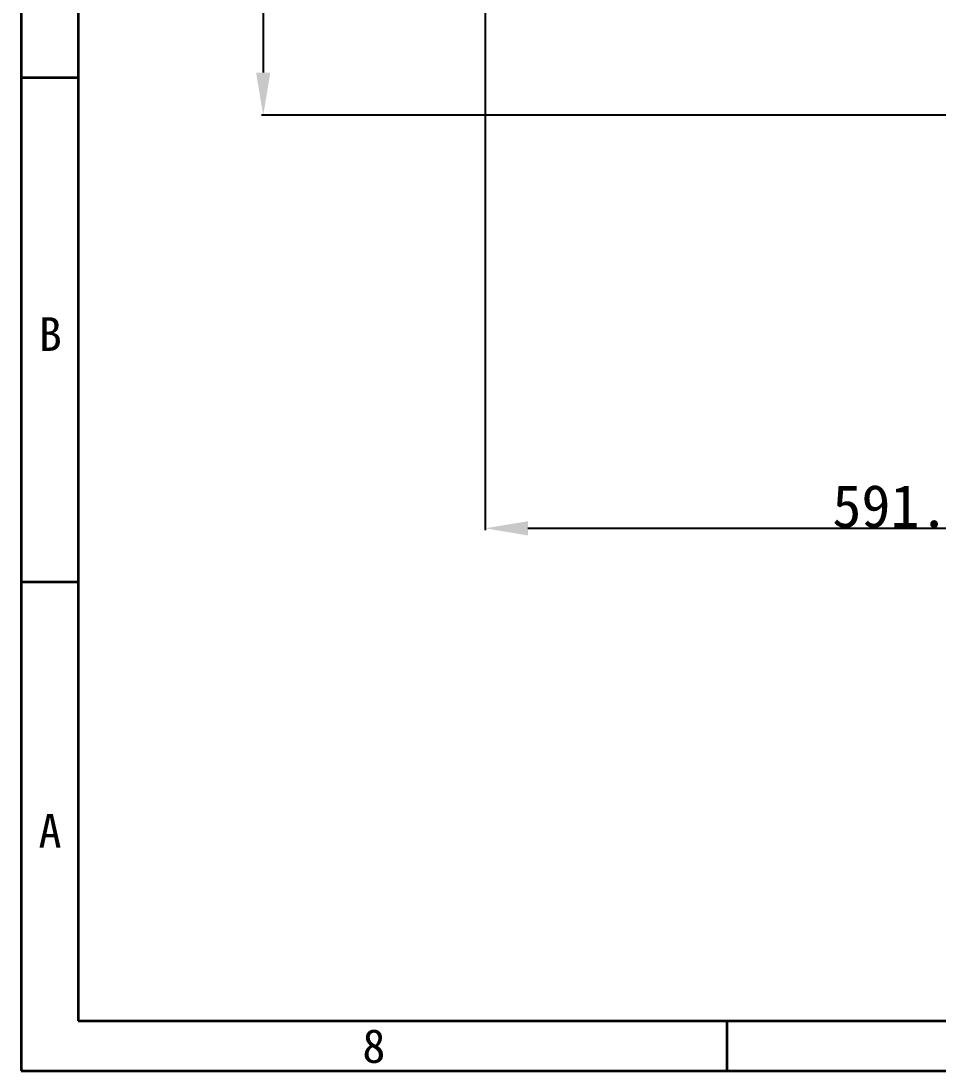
# Model space of a CAD drawing. Header units: inches. Extents: x 205 to 4949, y 179 to 2281.
# Drawn here: x 205 to 849, y 179 to 916 of the extents above; entities that cross this region are included whole.
import ezdxf

# ---------------------------------------------------------------- set-up
doc = ezdxf.new("R2010")
doc.units = ezdxf.units.IN
doc.header["$MEASUREMENT"] = 0
for name, color, linetype in [('C7线性', 7, 'Continuous'), ('PDF_Geomertry', 7, 'Continuous'), ('PDF_Text', 7, 'Continuous')]:
    doc.layers.add(name, color=color, linetype=linetype)
doc.styles.get("Standard").update_dxf_attribs({"font": ''})
doc.styles.add('宋体', font='')
doc.styles.get('Standard').set_extended_font_data('SimSun')
doc.styles.get('宋体').set_extended_font_data('SimSun')
doc.dimstyles.new('ISO-25', dxfattribs={"dimtxt": 2.5, "dimasz": 2.5, "dimexe": 1.25, "dimexo": 0.625, "dimtad": 1, "dimtxsty": 'Standard', "dimcen": 2.5, "dimadec": 0, "dimazin": 0, "dimtfac": 1, "dimtmove": 0, "dimatfit": 3, "dimfxl": 1, "dimarcsym": 0})

# ---------------------------------------------------------------- blocks, each defined once
blk = doc.blocks.new('*D20')
at = {"layer": 'C7线性', "color": 0, "lineweight": -2}
for p, q in [((530.79, 1381.08), (530.79, 558.38)), ((1122.5, 814.51), (1122.5, 558.38)), ((560.79, 559.63), (1092.5, 559.63))]:
    blk.add_line(p, q, dxfattribs=at)
at = {"layer": 'C7线性', "color": 0}
for points in [[(560.79, 564.63), (560.79, 554.63), (530.79, 559.63)], [(1092.5, 554.63), (1092.5, 564.63), (1122.5, 559.63)]]:
    blk.add_solid(points, dxfattribs=at)
at = {"layer": 'Defpoints', "color": 0}
for p in [(530.79, 1381.7), (1122.5, 815.13), (1122.5, 559.63)]:
    blk.add_point(p, dxfattribs=at)
at = {"layer": 'C7线性', "color": 0, "insert": (825.5, 590.25), "char_height": 2.5, "attachment_point": 2}
blk.add_mtext('\\fSimSun|b1|i0|c134|p2;\\H12x;591.6', dxfattribs=at)
blk = doc.blocks.new('*D23')
at = {"layer": 'C7线性', "color": 0, "lineweight": -2}
for p, q in [((1121.87, 1355.99), (373.76, 1355.99)), ((375.01, 1325.99), (375.01, 879.57)), ((1330.48, 849.57), (373.76, 849.57))]:
    blk.add_line(p, q, dxfattribs=at)
at = {"layer": 'C7线性', "color": 0}
for points in [[(380.01, 1325.99), (370.01, 1325.99), (375.01, 1355.99)], [(370.01, 879.57), (380.01, 879.57), (375.01, 849.57)]]:
    blk.add_solid(points, dxfattribs=at)
at = {"layer": 'Defpoints', "color": 0}
for p in [(1122.5, 1355.99), (375.01, 849.57), (1331.1, 849.57)]:
    blk.add_point(p, dxfattribs=at)
at = {"layer": 'C7线性', "color": 0, "insert": (344.38, 1102.78), "char_height": 2.5, "attachment_point": 2, "rotation": 90}
blk.add_mtext('\\fSimSun|b1|i0|c134|p2;\\H12x;506.4', dxfattribs=at)

msp = doc.modelspace()

# ---------------------------------------------------------------- linework, layer by layer
at = {"layer": 'PDF_Geomertry', "lineweight": 35}
msp.add_lwpolyline([(204.9815, 178.6648), (3179.8564, 178.6648), (3179.8564, 1229.8023), (3179.8564, 2280.94), (204.9815, 2280.94)], close=True, dxfattribs=at)
for points in [[(245.2197, 213.8775), (3144.373, 213.8775), (3144.373, 2245.7271), (245.2197, 2245.7271), (245.2197, 213.8775)], [(245.2197, 875.9269), (204.9815, 875.9269)], [(245.2197, 521.8017), (204.9815, 521.8017)], [(700.7523, 178.6648), (700.7523, 213.8775)]]:
    msp.add_lwpolyline(points, dxfattribs=at)

# ---------------------------------------------------------------- texts
at = {"layer": 'PDF_Text', "char_height": 23.6619, "attachment_point": 7, "style": '宋体'}
for s, insert in [('B', (217.5368, 684.1704)), ('A', (217.2858, 335.5251)), ('8', (444.6345, 184.0147))]:
    msp.add_mtext(s, dxfattribs=dict(at, insert=insert))

# ---------------------------------------------------------------- dimensions: what is measured, and where the dimension line sits
at = {"layer": 'C7线性'}
dim = msp.add_linear_dim(base=(1122.4984, 559.628), p1=(530.7911, 1381.7034), p2=(1122.4984, 815.1323), text='\\fSimSun|b1|i0|c134|p2;\\H12x;591.6', dimstyle='ISO-25', override={"dimasz": 30, "dimtxsty": 'Standard'}, dxfattribs=at)
dim.commit()
dim.dimension.update_dxf_attribs({"geometry": '*D20', "text_midpoint": (825.5016, 559.628), "dimtype": 160})
dim = msp.add_linear_dim(base=(375.0069, 849.5683), p1=(1122.4984, 1355.9914), p2=(1331.1029, 849.5683), angle=90, text='\\fSimSun|b1|i0|c134|p2;\\H12x;506.4', dimstyle='ISO-25', override={"dimasz": 30, "dimtxsty": 'Standard'}, dxfattribs=at)
dim.commit()
dim.dimension.update_dxf_attribs({"geometry": '*D23', "text_midpoint": (375.0069, 1102.7799), "dimtype": 160})

doc.saveas('drawing.dxf')
